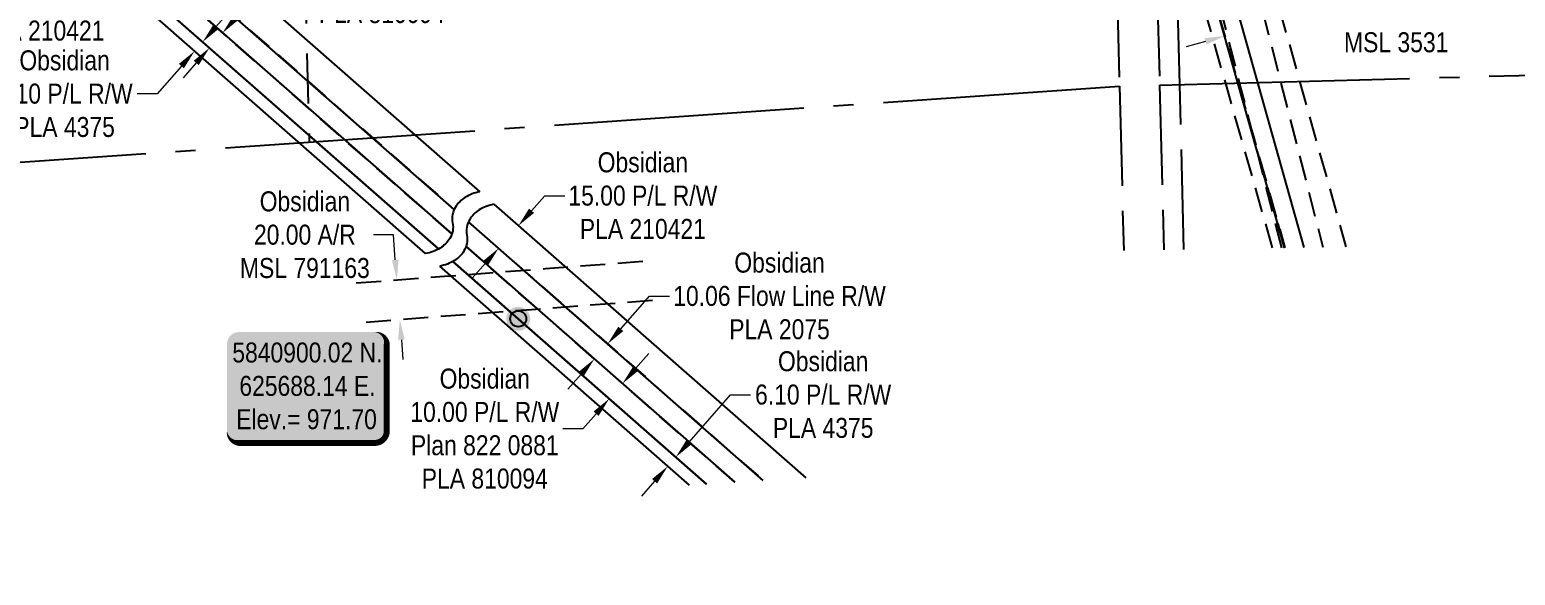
# Model space of a CAD drawing. Extents: x 623641 to 629563, y 5840932 to 5844881.
# Drawn here: x 625261 to 626005, y 5840932 to 5841205 of the extents above; entities that cross this region are included whole.
import ezdxf

# ---------------------------------------------------------------- set-up
doc = ezdxf.new("R2010")
doc.units = 0
doc.header["$LTSCALE"] = 5
doc.header["$PDSIZE"] = 0.5
for name, pattern in [('foc-ACCESSROAD', [3.75, 2.5, -1.25]), ('foc-FLOWLINE', [3.75, 2.5, -1.25]), ('foc-LSD', [8, 5, -3]), ('foc-QUARTERLINE', [33, 25, -3, 2, -3]), ('foc-UNSURVEYED', [12.5, 10, -2.5])]:
    doc.linetypes.add(name, pattern=pattern)
doc.layers.get('Defpoints').update_dxf_attribs({"color": 9})
for name, color, linetype in [('C-AR', 13, 'foc-ACCESSROAD'), ('C-FLOWLINE', 13, 'foc-FLOWLINE'), ('C-RW', 13, 'Continuous'), ('C-WS', 13, 'foc-ACCESSROAD'), ('DETAIL-T', 7, 'Continuous'), ('F-EZE', 190, 'foc-FLOWLINE'), ('L-MON', 1, 'Continuous'), ('L-QSEC', 8, 'foc-QUARTERLINE'), ('L-SECTION-LSD', 7, 'foc-LSD'), ('L-USEC', 7, 'foc-UNSURVEYED')]:
    doc.layers.add(name, color=color, linetype=linetype)
for name, color, linetype, lineweight in [('C-AR-T', 13, 'Continuous', 9), ('C-FLOWLINE-T', 13, 'Continuous', 9), ('C-RW-T', 13, 'Continuous', 9)]:
    doc.layers.add(name, color=color, linetype=linetype, lineweight=lineweight)
doc.styles.add('80', font='ARIALN.TTF', dxfattribs={"height": 10})
doc.styles.add('80CG', font='ARIALN.TTF', dxfattribs={"height": 10})
doc.dimstyles.new('Compass 5 000', dxfattribs={"dimscale": 5, "dimtxt": 9, "dimasz": 2, "dimexe": 0.2, "dimexo": 0.0625, "dimgap": 0.5, "dimtad": 0, "dimtih": 1, "dimtoh": 1, "dimzin": 0, "dimdsep": 46, "dimtxsty": '80CG', "dimcen": 0.1, "dimse1": 1, "dimse2": 1, "dimclrd": 256, "dimclrt": 256, "dimaunit": 1, "dimadec": 4, "dimazin": 0, "dimtfac": 0.06, "dimtofl": 0, "dimtmove": 0, "dimatfit": 1, "dimfxl": 0.2, "dimtolj": 1, "dimtzin": 0, "dimlwd": -1, "dimarcsym": 0})

# ---------------------------------------------------------------- blocks, each defined once
blk = doc.blocks.new('*U587')
h = blk.add_hatch(color=254)
edge = h.paths.add_edge_path()
edge.add_line((-34, -28.5), (34, -28.5))
edge.add_arc((34, -22.5), 6, 270, 360)
edge.add_line((40, -22.5), (40, 21))
edge.add_arc((34, 21), 6, 0, 90)
edge.add_line((34, 27), (-34, 27))
edge.add_arc((-34, 21), 6, 90, 180)
edge.add_line((-40, 21), (-40, -22.5))
edge.add_arc((-34, -22.5), 6, 180, 270)
at = {"color": 1, "flags": 128}
blk.add_lwpolyline([(-34, -28.5, 3, 3, 0), (34, -28.5, 3, 3, 0.414214), (40, -22.5, 3, 3, 0), (40, 21, 3, 0, 0.414214), (34, 27, 0, 0, 0), (-34, 27, 0, 0, 0.414214), (-40, 21, 0, 0, 0), (-40, -22.5, 0, 3, 0.414214)], format="xyseb", close=True, dxfattribs=at)
blk.add_lwpolyline([(-17.59, -6.43, 0, 10, 0), (0, 0, 5, 5, 0)], format="xyseb", dxfattribs=at)
at = {"color": 1, "style": '80'}
blk.add_attdef('ENTER_TEXT_001', (-35.99, -5), '', height=10, dxfattribs=at)
blk = doc.blocks.new('*D593')
at = {"layer": 'C-AR-T', "transparency": 16777216}
for p, q in [((625897.69, 5841212.39), (625907.32, 5841215.08)), ((625907.32, 5841215.08), (625917.32, 5841215.08)), ((625849.57, 5841198.94), (625839.94, 5841196.25))]:
    blk.add_line(p, q, dxfattribs=at)
for points in [[(625897.24, 5841213.99), (625898.13, 5841210.78), (625888.05, 5841209.7)], [(625849.12, 5841200.55), (625850.02, 5841197.34), (625859.2, 5841201.63)]]:
    blk.add_solid(points, dxfattribs=at)
at = {"layer": 'Defpoints', "color": 0, "transparency": 16777216}
for p in [(625888.05, 5841209.7), (625888.24, 5841209.05), (625859.38, 5841200.99)]:
    blk.add_point(p, dxfattribs=at)
at = {"layer": 'C-AR-T', "transparency": 16777216, "insert": (625944.98, 5841215.08), "char_height": 10, "attachment_point": 5, "style": '80CG'}
blk.add_mtext('\\A1;Obsidian\\P30.48 A/R^JMSL 3531', dxfattribs=at)
blk = doc.blocks.new('*D597')
at = {"layer": 'C-AR-T', "transparency": 16777216}
for p, q in [((625443.29, 5841102.12), (625433.29, 5841102.12)), ((625444.24, 5841089.53), (625443.29, 5841102.12)), ((625447.27, 5841049.63), (625448.03, 5841039.66))]:
    blk.add_line(p, q, dxfattribs=at)
for points in [[(625445.9, 5841089.66), (625442.58, 5841089.4), (625445, 5841079.56)], [(625448.94, 5841049.76), (625445.61, 5841049.51), (625446.52, 5841059.6)]]:
    blk.add_solid(points, dxfattribs=at)
at = {"layer": 'Defpoints', "color": 0, "transparency": 16777216}
for p in [(625442.72, 5841079.39), (625445, 5841079.56), (625444.24, 5841059.43)]:
    blk.add_point(p, dxfattribs=at)
at = {"layer": 'C-AR-T', "transparency": 16777216, "insert": (625399, 5841102.12), "char_height": 10, "attachment_point": 5, "style": '80CG'}
blk.add_mtext('\\A1;Obsidian\\P20.00 A/R\\PMSL 791163', dxfattribs=at)
blk = doc.blocks.new('*D599')
at = {"layer": 'C-FLOWLINE-T', "transparency": 16777216}
for p, q in [((625557.05, 5841055.04), (625571.46, 5841071.47)), ((625571.46, 5841071.47), (625581.46, 5841071.47)), ((625537.23, 5841032.45), (625530.63, 5841024.94))]:
    blk.add_line(p, q, dxfattribs=at)
for points in [[(625555.8, 5841056.14), (625558.3, 5841053.94), (625550.46, 5841047.53)], [(625535.97, 5841033.55), (625538.48, 5841031.35), (625543.82, 5841039.97)]]:
    blk.add_solid(points, dxfattribs=at)
at = {"layer": 'Defpoints', "color": 0, "transparency": 16777216}
for p in [(625499.72, 5841092.05), (625493.09, 5841084.49), (625550.46, 5841047.53)]:
    blk.add_point(p, dxfattribs=at)
at = {"layer": 'C-FLOWLINE-T', "transparency": 16777216, "insert": (625636.46, 5841071.47), "char_height": 10, "attachment_point": 5, "style": '80CG', "bg_fill": 3, "box_fill_scale": 1.1, "bg_fill_color": 256, "bg_fill_true_color": 13158600, "bg_fill_transparency": 0}
blk.add_mtext('\\A1;Obsidian\\P10.06 Flow Line R/W\\PPLA 2075', dxfattribs=at)
blk = doc.blocks.new('*D614')
at = {"layer": 'C-RW-T', "transparency": 16777216}
for p, q in [((625348.69, 5841257.85), (625355.28, 5841265.36)), ((625325.61, 5841231.55), (625316.28, 5841220.92)), ((625316.28, 5841220.92), (625306.28, 5841220.92))]:
    blk.add_line(p, q, dxfattribs=at)
for points in [[(625347.44, 5841258.95), (625349.94, 5841256.75), (625342.09, 5841250.33)], [(625324.35, 5841232.65), (625326.86, 5841230.45), (625332.2, 5841239.06)]]:
    blk.add_solid(points, dxfattribs=at)
at = {"layer": 'Defpoints', "color": 0, "transparency": 16777216}
for p in [(625317.16, 5841272.21), (625307.27, 5841260.94), (625342.09, 5841250.33)]:
    blk.add_point(p, dxfattribs=at)
at = {"layer": 'C-RW-T', "transparency": 16777216, "insert": (625267.2, 5841220.92), "char_height": 10, "attachment_point": 5, "style": '80CG'}
blk.add_mtext('\\A1;Obsidian\\P15.00 P/L R/W\\PPLA 210421', dxfattribs=at)
blk = doc.blocks.new('*D615')
at = {"layer": 'C-RW-T', "transparency": 16777216}
for p, q in [((625364.44, 5841210.7), (625388.43, 5841238.04)), ((625388.43, 5841238.04), (625398.43, 5841238.04)), ((625344.65, 5841188.15), (625338.06, 5841180.64))]:
    blk.add_line(p, q, dxfattribs=at)
for points in [[(625363.18, 5841211.8), (625365.69, 5841209.6), (625357.84, 5841203.18)], [(625343.4, 5841189.25), (625345.9, 5841187.05), (625351.25, 5841195.67)]]:
    blk.add_solid(points, dxfattribs=at)
at = {"layer": 'Defpoints', "color": 0, "transparency": 16777216}
for p in [(625291, 5841261.84), (625284.41, 5841254.33), (625357.84, 5841203.18)]:
    blk.add_point(p, dxfattribs=at)
at = {"layer": 'C-RW-T', "transparency": 16777216, "insert": (625437.52, 5841238.04), "char_height": 10, "attachment_point": 5, "style": '80CG'}
blk.add_mtext('\\A1;Obsidian\\P10.00 P/L R/W\\PPlan 822 0881\\PPLA 810094', dxfattribs=at)
blk = doc.blocks.new('*D616')
at = {"layer": 'C-RW-T', "transparency": 16777216}
for p, q in [((625354.45, 5841206.16), (625361.05, 5841213.68)), ((625337.24, 5841186.55), (625325.09, 5841172.7)), ((625325.09, 5841172.7), (625315.09, 5841172.7))]:
    blk.add_line(p, q, dxfattribs=at)
for points in [[(625353.2, 5841207.26), (625355.7, 5841205.06), (625347.86, 5841198.65)], [(625335.98, 5841187.65), (625338.49, 5841185.45), (625343.83, 5841194.06)]]:
    blk.add_solid(points, dxfattribs=at)
at = {"layer": 'Defpoints', "color": 0, "transparency": 16777216}
for p in [(625343.83, 5841194.06), (625354.97, 5841184.29), (625358.99, 5841188.87)]:
    blk.add_point(p, dxfattribs=at)
at = {"layer": 'C-RW-T', "transparency": 16777216, "insert": (625278.78, 5841172.7), "char_height": 10, "attachment_point": 5, "style": '80CG'}
blk.add_mtext('\\A1;Obsidian\\P6.10 P/L R/W\\PPLA 4375', dxfattribs=at)
blk = doc.blocks.new('*D620')
at = {"layer": 'C-RW-T', "transparency": 16777216}
for p, q in [((625512.41, 5841114.17), (625519.01, 5841121.68)), ((625519.01, 5841121.68), (625529.01, 5841121.68)), ((625489.33, 5841087.87), (625482.73, 5841080.35))]:
    blk.add_line(p, q, dxfattribs=at)
for points in [[(625511.16, 5841115.27), (625513.67, 5841113.07), (625505.82, 5841106.65)], [(625488.08, 5841088.96), (625490.58, 5841086.77), (625495.93, 5841095.38)]]:
    blk.add_solid(points, dxfattribs=at)
at = {"layer": 'Defpoints', "color": 0, "transparency": 16777216}
for p in [(625503.3, 5841108.86), (625505.82, 5841106.65), (625493.41, 5841097.59)]:
    blk.add_point(p, dxfattribs=at)
at = {"layer": 'C-RW-T', "transparency": 16777216, "insert": (625568.09, 5841121.68), "char_height": 10, "attachment_point": 5, "style": '80CG'}
blk.add_mtext('\\A1;Obsidian\\P15.00 P/L R/W\\PPLA 210421', dxfattribs=at)
blk = doc.blocks.new('*D621')
at = {"layer": 'C-RW-T', "transparency": 16777216}
for p, q in [((625591.18, 5840998.41), (625611.98, 5841022.11)), ((625611.98, 5841022.11), (625621.98, 5841022.11)), ((625573.97, 5840978.8), (625567.37, 5840971.28))]:
    blk.add_line(p, q, dxfattribs=at)
for points in [[(625589.93, 5840999.51), (625592.43, 5840997.31), (625584.59, 5840990.9)], [(625572.71, 5840979.9), (625575.22, 5840977.7), (625580.56, 5840986.31)]]:
    blk.add_solid(points, dxfattribs=at)
at = {"layer": 'Defpoints', "color": 0, "transparency": 16777216}
for p in [(625447.56, 5841111.15), (625443.54, 5841106.56), (625580.56, 5840986.31)]:
    blk.add_point(p, dxfattribs=at)
at = {"layer": 'C-RW-T', "transparency": 16777216, "insert": (625658.29, 5841022.11), "char_height": 10, "attachment_point": 5, "style": '80CG'}
blk.add_mtext('\\A1;Obsidian\\P6.10 P/L R/W\\PPLA 4375', dxfattribs=at)
blk = doc.blocks.new('*D627')
at = {"layer": 'C-RW-T', "transparency": 16777216}
for p, q in [((625564.48, 5841035.15), (625571.08, 5841042.66)), ((625544.69, 5841012.6), (625538.1, 5841005.08)), ((625538.1, 5841005.08), (625528.1, 5841005.08))]:
    blk.add_line(p, q, dxfattribs=at)
for points in [[(625563.23, 5841036.25), (625565.73, 5841034.05), (625557.88, 5841027.63)], [(625543.44, 5841013.7), (625545.95, 5841011.5), (625551.29, 5841020.12)]]:
    blk.add_solid(points, dxfattribs=at)
at = {"layer": 'Defpoints', "color": 0, "transparency": 16777216}
for p in [(625525.2, 5841056.31), (625518.61, 5841048.79), (625551.29, 5841020.12)]:
    blk.add_point(p, dxfattribs=at)
at = {"layer": 'C-RW-T', "transparency": 16777216, "insert": (625489.01, 5841005.08), "char_height": 10, "attachment_point": 5, "style": '80CG'}
blk.add_mtext('\\A1;Obsidian\\P10.00 P/L R/W\\PPlan 822 0881\\PPLA 810094', dxfattribs=at)
blk = doc.blocks.new('fdia')
at = {"color": 255, "const_width": 1}
blk.add_lwpolyline([(-0.5, 0, 1), (0.5, 0, 1)], format="xyb", close=True, dxfattribs=at)
blk = doc.blocks.new('Fdiaa')
blk.add_blockref('fdia', (0, 0))
blk = doc.blocks.new('fdib')
at = {"color": 1, "const_width": 1.6}
blk.add_lwpolyline([(-0.4, 0, 1), (0.4, 0, 1)], format="xyb", close=True, dxfattribs=at)
at = {"color": 1}
blk.add_circle((0, 0), 0.8, dxfattribs=at)
blk = doc.blocks.new('Fdibb')
blk.add_blockref('fdib', (0, 0))
blk = doc.blocks.new('fdicc')
for name in ['Fdibb', 'Fdiaa']:
    blk.add_blockref(name, (0, 0))
blk = doc.blocks.new('FDI')
blk.add_blockref('fdicc', (0, 0))

msp = doc.modelspace()

# ---------------------------------------------------------------- linework, layer by layer
at = {"layer": 'C-AR', "flags": 128}
for points in [[(625729.88, 5841497.981), (625602.488, 5841845.468), (625626.976, 5841867.194), (625757.759, 5841510.453), (625844.151, 5841348.444), (625860.476, 5841308.381), (625896.65, 5841178.944), (625919.793, 5841096.131)], [(625889.31, 5841095.641), (625865.879, 5841178.128), (625833.718, 5841291.347), (625831.881, 5841297.812), (625816.527, 5841335.492), (625729.88, 5841497.981)]]:
    msp.add_lwpolyline(points, dxfattribs=at)
at = {"layer": 'C-FLOWLINE'}
for points in [[(625472.537, 5841102.528), (625263.428, 5841286.037), (625273.014, 5841286.302), (625272.881, 5841291.121), (625473.721, 5841114.868)], [(625614.122, 5840978.276), (625479.646, 5841096.288)], [(625503.563, 5841088.679), (625628.353, 5840979.167)]]:
    msp.add_lwpolyline(points, dxfattribs=at)
at = {"layer": 'C-RW'}
for points in [[(625465.927, 5841095.028), (625185.217, 5841341.373), (625184.888, 5841354.962), (625472.537, 5841102.528)], [(625473.721, 5841114.868), (625294.776, 5841271.906), (625188.154, 5841268.949), (625187.2, 5841303.323), (625202.189, 5841303.739), (625202.727, 5841284.354), (625300.243, 5841287.059), (625486.482, 5841123.619)], [(625459.342, 5841092.694), (625239.774, 5841285.382), (625248.736, 5841285.63), (625465.927, 5841095.028)], [(625493.592, 5841117.38), (625649.572, 5840980.496)], [(625628.353, 5840979.167), (625480.83, 5841108.629)], [(625479.646, 5841096.288), (625614.122, 5840978.276)], [(625591.347, 5840976.85), (625466.452, 5841086.455)], [(625473.037, 5841088.789), (625599.976, 5840977.39)], [(625599.976, 5840977.39), (625473.037, 5841088.789)]]:
    msp.add_lwpolyline(points, dxfattribs=at)
at = {"layer": 'C-RW', "flags": 128}
msp.add_lwpolyline([(625899.004, 5841095.797), (625835.084, 5841323.37), (625812.952, 5841358.699), (625271.429, 5841343.711), (625271.707, 5841333.658), (625807.476, 5841348.487), (625825.795, 5841319.238), (625888.884, 5841095.634)], dxfattribs=at)
at = {"layer": 'C-RW'}
for points in [[(625486.482, 5841123.619, 0.0981962), (625479.109, 5841120.816, 0.1150249), (625474.343, 5841116.025, 0.1891018), (625472.912, 5841108.157, -0.1891018), (625471.481, 5841100.288, -0.1150249), (625466.716, 5841095.497, -0.0981962), (625459.342, 5841092.694)], [(625493.592, 5841117.38, 0.0981962), (625486.218, 5841114.577, 0.1150249), (625481.453, 5841109.786, 0.1891018), (625480.022, 5841101.917, -0.1891018), (625478.591, 5841094.049, -0.1150249), (625473.825, 5841089.258, -0.0981962), (625466.452, 5841086.455)]]:
    msp.add_lwpolyline(points, format="xyb", dxfattribs=at)
at = {"layer": 'C-WS', "flags": 128}
for points in [[(625424.669, 5841078.013), (625468.875, 5841081.373), (625477.384, 5841082.022), (625491.345, 5841083.073), (625519.434, 5841085.214), (625571.404, 5841089.166)], [(625572.921, 5841069.211), (625540.485, 5841066.744), (625512.389, 5841064.611), (625498.439, 5841063.55), (625489.925, 5841062.904), (625426.186, 5841058.06)]]:
    msp.add_lwpolyline(points, dxfattribs=at)
at = {"layer": 'F-EZE', "flags": 128}
for points in [[(625887.692, 5841095.615), (625873.51, 5841151.262), (625866.658, 5841178.149), (625833.255, 5841309.211), (625825.93, 5841337.957), (625824.722, 5841342.695), (625823.194, 5841348.692), (625822.41, 5841351.768), (625826.235, 5841358.845), (625828.575, 5841363.175), (625831.989, 5841358.213), (625837.273, 5841358.324), (625839.573, 5841358.374), (625848.821, 5841358.571), (625843.737, 5841349.191), (625844.185, 5841347.31), (625845.224, 5841343.233), (625887.158, 5841178.692), (625908.246, 5841095.946)], [(625883.098, 5841095.541), (625859.684, 5841177.964), (625834.342, 5841267.175), (625820.254, 5841316.772), (625810.552, 5841332.235), (625806.781, 5841338.245), (625802.139, 5841345.642), (625802.074, 5841348.138), (625801.834, 5841357.423), (625807.563, 5841348.292), (625813.763, 5841338.412), (625817.535, 5841332.401), (625825.795, 5841319.238), (625833.718, 5841291.347), (625865.878, 5841178.128), (625873.51, 5841151.261), (625889.31, 5841095.641)]]:
    msp.add_lwpolyline(points, dxfattribs=at)
at = {"layer": 'L-QSEC'}
for p, q in [((625826.614, 5841177.072), (626604.193, 5841197.743)), ((625030.064, 5841122.785), (625806.511, 5841176.553))]:
    msp.add_line(p, q, dxfattribs=at)
at = {"layer": 'L-SECTION-LSD'}
msp.add_line((625380.464, 5841952.615), (625401.186, 5841148.484), dxfattribs=at)
at = {"layer": 'L-USEC'}
for p, q in [((625785.718, 5841980.682), (625806.511, 5841176.553)), ((625805.821, 5841981.202), (625826.614, 5841177.072)), ((625836.665, 5841177.354), (625815.872, 5841981.482)), ((625806.511, 5841176.553), (625808.637, 5841094.343)), ((625826.614, 5841177.072), (625828.745, 5841094.667)), ((625838.799, 5841094.828), (625836.665, 5841177.354))]:
    msp.add_line(p, q, dxfattribs=at)

# ---------------------------------------------------------------- block references
at = {"layer": 'DETAIL-T', "color": 5}
ref = msp.add_blockref('*U587', (625400.011, 5841026.458), dxfattribs=dict(at, xscale=0.99964541, yscale=0.99964541, zscale=0.99964541))
ref.add_attrib('ENTER_TEXT_001', '5840900.02 N.', (625362.705, 5841038.227), dxfattribs={"layer": '0', "color": 1, "height": 9.99645, "style": '80'})
ref.add_attrib('ENTER_TEXT_002', '625688.14 E.', (625366.227, 5841021.525), dxfattribs={"layer": '0', "color": 1, "height": 9.99645, "style": '80'})
ref.add_attrib('ENTER_TEXT_003', 'Elev.= 971.70', (625364.659, 5841004.823), dxfattribs={"layer": '0', "color": 1, "height": 9.99645, "style": '80'})

# ---------------------------------------------------------------- dimensions: what is measured, and where the dimension line sits
at = {"layer": 'C-AR-T'}
dim = msp.add_aligned_dim(p1=(625859.384, 5841200.988), p2=(625888.236, 5841209.051), distance=0.671, text='Obsidian\\P30.48 A/R^JMSL 3531', dimstyle='Compass 5 000', dxfattribs=at)
dim.commit()
dim.dimension.update_dxf_attribs({"geometry": '*D593', "text_midpoint": (625944.984, 5841215.081)})
at = {"layer": 'C-AR-T', "color": 5}
dim = msp.add_linear_dim(base=(625445, 5841079.558), p1=(625444.24, 5841059.432), p2=(625442.723, 5841079.385), angle=94.346223, text='Obsidian\\P20.00 A/R\\PMSL 791163', dimstyle='Compass 5 000', dxfattribs=at)
dim.commit()
dim.dimension.update_dxf_attribs({"geometry": '*D597', "text_midpoint": (625399.001, 5841102.122), "dimtype": 161})
at = {"layer": 'C-RW-T', "color": 6}
for base, p1, p2, angle, text, picture, middle in [((625357.841, 5841203.182), (625284.405, 5841254.328), (625290.999, 5841261.841), 48.73055, 'Obsidian\\P10.00 P/L R/W\\PPlan 822 0881\\PPLA 810094', '*D615', (625437.518, 5841238.039)), ((625342.092, 5841250.333), (625307.272, 5841260.94), (625317.162, 5841272.21), 48.73055, 'Obsidian\\P15.00 P/L R/W\\PPLA 210421', '*D614', (625267.197, 5841220.924)), ((625343.833, 5841194.062), (625358.991, 5841188.873), (625354.969, 5841184.289), 228.73055, 'Obsidian\\P6.10 P/L R/W\\PPLA 4375', '*D616', (625278.776, 5841172.699))]:
    dim = msp.add_linear_dim(base=base, p1=p1, p2=p2, angle=angle, text=text, dimstyle='Compass 5 000', dxfattribs=at)
    dim.commit()
    dim.dimension.update_dxf_attribs({"geometry": picture, "text_midpoint": middle, "dimtype": 161})

# ---------------------------------------------------------------- next in the draw order: dimensions: what is measured, and where the dimension line sits
at = {"layer": 'C-FLOWLINE-T', "color": 5}
dim = msp.add_linear_dim(base=(625550.455, 5841047.528), p1=(625493.089, 5841084.491), p2=(625499.723, 5841092.05), angle=48.73055, text='Obsidian\\P10.06 Flow Line R/W\\PPLA 2075', dimstyle='Compass 5 000', override={"dimtfill": 1}, dxfattribs=at)
dim.commit()
dim.dimension.update_dxf_attribs({"geometry": '*D599', "text_midpoint": (625636.464, 5841071.467), "dimtype": 161})

# ---------------------------------------------------------------- next in the draw order: block references
at = {"layer": 'L-MON', "color": 3, "xscale": 4.99999999999997, "yscale": 4.99999999999997, "zscale": 4.99999999999997}
msp.add_blockref('FDI', (625505.741, 5841060.089), dxfattribs=at)

# ---------------------------------------------------------------- next in the draw order: dimensions: what is measured, and where the dimension line sits
at = {"layer": 'C-RW-T', "color": 5}
for base, p1, p2, angle, text, picture, middle in [((625505.816, 5841106.652), (625493.41, 5841097.589), (625503.301, 5841108.86), 48.73055, 'Obsidian\\P15.00 P/L R/W\\PPLA 210421', '*D620', (625568.094, 5841121.684)), ((625580.563, 5840986.313), (625447.559, 5841111.148), (625443.537, 5841106.565), 228.73055, 'Obsidian\\P6.10 P/L R/W\\PPLA 4375', '*D621', (625658.29, 5841022.113)), ((625551.289, 5841020.116), (625525.204, 5841056.308), (625518.61, 5841048.795), 228.73055, 'Obsidian\\P10.00 P/L R/W\\PPlan 822 0881\\PPLA 810094', '*D627', (625489.011, 5841005.084))]:
    dim = msp.add_linear_dim(base=base, p1=p1, p2=p2, angle=angle, text=text, dimstyle='Compass 5 000', dxfattribs=at)
    dim.commit()
    dim.dimension.update_dxf_attribs({"geometry": picture, "text_midpoint": middle, "dimtype": 161})

doc.saveas('drawing.dxf')
